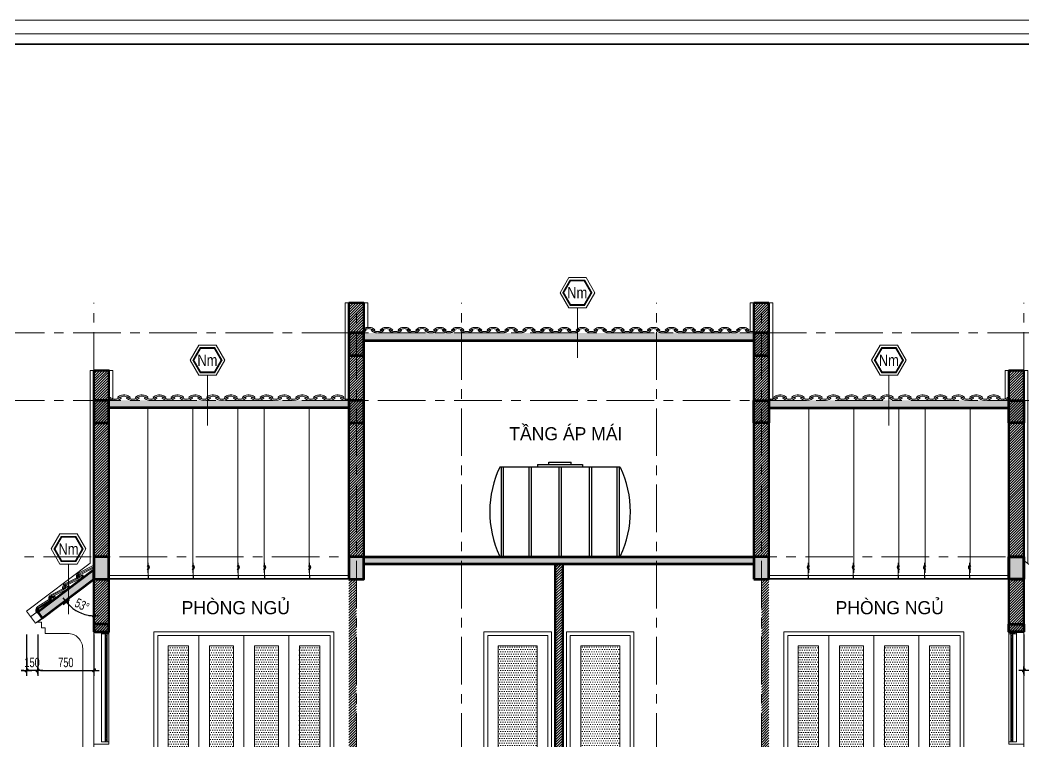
# Model space of a CAD drawing. Header units: inches. Extents: x 88947 to 296847, y 35049 to 161062.
# Drawn here: x 155063 to 168448, y 151438 to 161062 of the extents above; entities that cross this region are included whole.
import ezdxf
from ezdxf.xclip import XClip

# ---------------------------------------------------------------- set-up
doc = ezdxf.new("R2010")
doc.units = ezdxf.units.IN
doc.header["$MEASUREMENT"] = 0
doc.header["$XCLIPFRAME"] = 0
doc.header["$PDMODE"] = 1
doc.linetypes.add('ACAD_ISO03W100', pattern=[30, 12, -18])
doc.linetypes.add('CENTER', pattern=[50.8, 31.75, -6.35, 6.35, -6.35])
for name, color, linetype, lineweight in [('A-Dims', 145, 'Continuous', 25), ('A-Text', 30, 'Continuous', 9), ('A-Wall', 2, 'Continuous', 35), ('CUA', 42, 'Continuous', 20), ('DIM', 7, 'Continuous', 25), ('HACTH', 8, 'Continuous', 5), ('HATCH', 8, 'Continuous', 5), ('KHUNG 1', 6, 'Continuous', 70), ('KHUNG 2', 144, 'Continuous', 18), ('KY HIEU', 4, 'Continuous', 25), ('mb$0$CUA', 42, 'Continuous', 20), ('mb$0$HATCH', 69, 'Continuous', 15), ('mb$0$net manh', 251, 'Continuous', 5), ('NETMANH', 192, 'Continuous', 18), ('THAY', 3, 'Continuous', 18), ('TRUC', 252, 'ACAD_ISO03W100', 13), ('TUONG', 4, 'Continuous', 50), ('vdung', 56, 'Continuous', 9)]:
    doc.layers.add(name, color=color, linetype=linetype, lineweight=lineweight)
doc.layers.add('text', color=2, linetype='Continuous')
doc.layers.add('VATDUNG', color=9, linetype='Continuous')
doc.styles.add('DDCo-B-Helve-condense', font='VHELVCB.TTF')
doc.styles.add('FRANKO', font='VFRANKO.TTF')
doc.styles.add('VNI-HELVE-CONDENSE', font='VNARIAL.TTF', dxfattribs={"width": 0.7})
doc.dimstyles.new('TAS-100', dxfattribs={"dimscale": 50, "dimtxt": 2.5, "dimasz": 0.7, "dimexe": 1.5, "dimexo": 1.5, "dimgap": 0.8, "dimtad": 1, "dimdec": 0, "dimzin": 3, "dimdsep": 46, "dimtxsty": 'VNI-HELVE-CONDENSE', "dimblk": 'TICK', "dimcen": 2.5, "dimclrt": 71, "dimazin": 2, "dimtfac": 0.75, "dimtdec": 0, "dimtix": 1, "dimtmove": 2, "dimatfit": 2, "dimldrblk": 'TICK123', "dimfxl": 1.5, "dimtolj": 1, "dimtzin": 0, "dimarcsym": 0})

# ---------------------------------------------------------------- blocks, each defined once
blk = doc.blocks.new('TICK')
at = {"layer": 'A-Dims', "color": 1}
for p, q in [((-2, 0), (2, 0)), ((0, 1.5), (0, -1.5))]:
    blk.add_line(p, q, dxfattribs=at)
at = {"layer": 'A-Dims', "color": 1, "const_width": 0.788}
blk.add_lwpolyline([(-0.33, -0.35), (0.38, 0.38)], dxfattribs=at)
at = {"layer": 'A-Dims', "color": 1, "const_width": 0.394}
for points in [[(0.24, 0.52, -0.414214), (0.52, 0.52, -1)], [(0.52, 0.52, -0.414214), (0.52, 0.24, -1)], [(-0.47, -0.21, 0.414214), (-0.47, -0.49, 1)], [(-0.47, -0.49, 0.414214), (-0.19, -0.49, 1)]]:
    blk.add_lwpolyline(points, format="xyb", dxfattribs=at)
blk = doc.blocks.new('*D1058')
at = {"layer": 'Defpoints', "color": 0}
for p in [(156048, 153582), (155782, 153206), (155358, 153062), (156048, 153008), (156048, 152808)]:
    blk.add_point(p, dxfattribs=at)
at = {"layer": 'DIM', "color": 0, "lineweight": -2}
blk.add_line((156048, 153083), (156048, 153197), dxfattribs=at)
blk.add_arc((156048, 153582), 460, 221.3574, 265.6426, dxfattribs=at)
at = {"layer": 'DIM', "color": 0, "lineweight": -2, "xscale": 35, "yscale": 35, "zscale": 35}
for p, rotation in [((155680, 153305), 129.1787071088052), ((156048, 153122), 357.8212928911972)]:
    blk.add_blockref('TICK', p, dxfattribs=dict(at, rotation=rotation))
at = {"layer": 'DIM', "color": 71, "insert": (155889, 153263), "char_height": 125, "attachment_point": 5, "rotation": 333.5, "style": 'VNI-HELVE-CONDENSE'}
blk.add_mtext('\\A1;53°', dxfattribs=at)
blk = doc.blocks.new('TICK123')
at = {"layer": 'A-Dims', "color": 1}
blk.add_lwpolyline([(0.05, 0, 0, 0.84, 0), (-2.11, 0, 8.4, 8.4, 0)], format="xyseb", dxfattribs=at)
blk = doc.blocks.new('*D1079')
at = {"layer": 'Defpoints', "color": 0}
for p in [(155298, 152946), (156048, 152946), (156048, 152392)]:
    blk.add_point(p, dxfattribs=at)
at = {"layer": 'DIM', "color": 0, "lineweight": -2}
for p, q in [((155298, 152871), (155298, 152317)), ((156048, 152871), (156048, 152317)), ((155333, 152392), (156013, 152392))]:
    blk.add_line(p, q, dxfattribs=at)
at = {"layer": 'DIM', "color": 0, "lineweight": -2, "xscale": 35, "yscale": 35, "zscale": 35, "rotation": 180}
blk.add_blockref('TICK', (155298, 152392), dxfattribs=at)
at = {"layer": 'DIM', "color": 0, "lineweight": -2, "xscale": 35, "yscale": 35, "zscale": 35}
blk.add_blockref('TICK', (156048, 152392), dxfattribs=at)
at = {"layer": 'DIM', "color": 71, "insert": (155673, 152496), "char_height": 125, "attachment_point": 5, "style": 'VNI-HELVE-CONDENSE'}
blk.add_mtext('\\A1;750', dxfattribs=at)
blk = doc.blocks.new('*D1080')
at = {"layer": 'Defpoints', "color": 0}
for p in [(155148, 152946), (155298, 152946), (155148, 152392)]:
    blk.add_point(p, dxfattribs=at)
at = {"layer": 'DIM', "color": 0, "lineweight": -2}
for p, q in [((155148, 152871), (155148, 152317)), ((155298, 152871), (155298, 152317)), ((155113, 152392), (155078, 152392)), ((155298, 152392), (155148, 152392)), ((155333, 152392), (155368, 152392))]:
    blk.add_line(p, q, dxfattribs=at)
at = {"layer": 'DIM', "color": 0, "lineweight": -2, "xscale": 35, "yscale": 35, "zscale": 35}
blk.add_blockref('TICK', (155148, 152392), dxfattribs=at)
at = {"layer": 'DIM', "color": 0, "lineweight": -2, "xscale": 35, "yscale": 35, "zscale": 35, "rotation": 180}
blk.add_blockref('TICK', (155298, 152392), dxfattribs=at)
at = {"layer": 'DIM', "color": 71, "insert": (155223, 152496), "char_height": 125, "attachment_point": 5, "style": 'VNI-HELVE-CONDENSE'}
blk.add_mtext('\\A1;150', dxfattribs=at)
blk = doc.blocks.new('*D1081')
at = {"layer": 'Defpoints', "color": 0}
for p in [(168448, 152946), (169197, 152946), (168448, 152392)]:
    blk.add_point(p, dxfattribs=at)
at = {"layer": 'DIM', "color": 0, "lineweight": -2}
for p, q in [((168448, 152871), (168448, 152317)), ((169197, 152871), (169197, 152317)), ((169162, 152392), (168483, 152392))]:
    blk.add_line(p, q, dxfattribs=at)
at = {"layer": 'DIM', "color": 0, "lineweight": -2, "xscale": 35, "yscale": 35, "zscale": 35, "rotation": 180}
blk.add_blockref('TICK', (168448, 152392), dxfattribs=at)
at = {"layer": 'DIM', "color": 0, "lineweight": -2, "xscale": 35, "yscale": 35, "zscale": 35}
blk.add_blockref('TICK', (169197, 152392), dxfattribs=at)
at = {"layer": 'DIM', "color": 71, "insert": (168823, 152496), "char_height": 125, "attachment_point": 5, "style": 'VNI-HELVE-CONDENSE'}
blk.add_mtext('\\A1;750', dxfattribs=at)
blk = doc.blocks.new('khung ten')
at = {"layer": 'A-Wall', "ltscale": 0.7}
blk.add_lwpolyline([(267204, -219099), (305804, -219099), (305804, -190799), (267204, -190799)], close=True, dxfattribs=at)
at = {"layer": 'KHUNG 2', "ltscale": 0.7}
blk.add_lwpolyline([(267004, -219299), (306004, -219299), (306004, -190599), (267004, -190599)], close=True, dxfattribs=at)
at = {"layer": 'NETMANH', "ltscale": 0.7}
blk.add_lwpolyline([(265004, -220042), (307004, -220042), (307004, -190342), (265004, -190342)], close=True, dxfattribs=at)
blk = doc.blocks.new('A$C63FF6805')
at = {"layer": 'HACTH'}
h = blk.add_hatch(dxfattribs=at)
h.set_pattern_fill('DOTS', color=256, scale=500, style=0)
h.set_pattern_definition([(0, (-2310, -2310), (15.625, 31.25), [0, -31.25])])
h.paths.add_polyline_path([(-2040, -190), (-2310, -190), (-2310, -2150), (-2040, -2150)])
h = blk.add_hatch(dxfattribs=at)
h.set_pattern_fill('DOTS', color=256, scale=500, style=0)
h.set_pattern_definition([(0, (-1760, -2310), (15.625, 31.25), [0, -31.25])])
h.paths.add_polyline_path([(-1440, -190), (-1760, -190), (-1760, -2150), (-1440, -2150)])
h = blk.add_hatch(dxfattribs=at)
h.set_pattern_fill('DOTS', color=256, scale=500, style=0)
h.set_pattern_definition([(180, (-840, -2310), (-15.625, 31.25), [0, -31.25])])
h.paths.add_polyline_path([(-1160, -190), (-840, -190), (-840, -2150), (-1160, -2150)])
h = blk.add_hatch(dxfattribs=at)
h.set_pattern_fill('DOTS', color=256, scale=500, style=0)
h.set_pattern_definition([(180, (-290, -2310), (-15.625, 31.25), [0, -31.25])])
h.paths.add_polyline_path([(-560, -190), (-290, -190), (-290, -2150), (-560, -2150)])
at = {"layer": 'CUA'}
for points in [[(-100, -2400), (-100, 0), (-2500, 0), (-2500, -2400)], [(-1300, -50), (-1900, -50), (-1900, -2400), (-1300, -2400)], [(-1300, -50), (-700, -50), (-700, -2400), (-1300, -2400)], [(-2040, -190), (-2310, -190), (-2310, -2150), (-2040, -2150)], [(-1440, -190), (-1760, -190), (-1760, -2150), (-1440, -2150)], [(-1160, -190), (-840, -190), (-840, -2150), (-1160, -2150)], [(-560, -190), (-290, -190), (-290, -2150), (-560, -2150)]]:
    blk.add_lwpolyline(points, close=True, dxfattribs=at)
for points in [[(-1900, -50), (-2450, -50), (-2450, -2400), (-1900, -2400), (-1900, -50)], [(-700, -50), (-1900, -50)], [(-1900, -2400), (-1900, -50)], [(-700, -2400), (-150, -2400), (-150, -50), (-700, -50), (-700, -2400)], [(-700, -2400), (-700, -50)], [(-1160, -190), (-840, -190)], [(-1900, -2400), (-700, -2400)]]:
    blk.add_lwpolyline(points, dxfattribs=at)
blk = doc.blocks.new('*D3978')
at = {"layer": 'Defpoints', "color": 0}
for p in [(156048, 153582), (155782, 153206), (155358, 153062), (156048, 153008), (156048, 152808)]:
    blk.add_point(p, dxfattribs=at)
at = {"layer": 'DIM', "color": 0, "lineweight": -2}
blk.add_line((156048, 153083), (156048, 153197), dxfattribs=at)
blk.add_arc((156048, 153582), 460, 221.3574, 265.6426, dxfattribs=at)
at = {"layer": 'DIM', "color": 0, "lineweight": -2, "xscale": 35, "yscale": 35, "zscale": 35}
for p, rotation in [((155680, 153305), 129.1787071088058), ((156048, 153122), 357.8212928911975)]:
    blk.add_blockref('TICK', p, dxfattribs=dict(at, rotation=rotation))
at = {"layer": 'DIM', "color": 71, "insert": (155889, 153263), "char_height": 125, "attachment_point": 5, "rotation": 333.5, "style": 'VNI-HELVE-CONDENSE'}
blk.add_mtext('\\A1;53°', dxfattribs=at)
blk = doc.blocks.new('*D3999')
at = {"layer": 'Defpoints', "color": 0}
for p in [(155298, 152946), (156048, 152946), (156048, 152392)]:
    blk.add_point(p, dxfattribs=at)
at = {"layer": 'DIM', "color": 0, "lineweight": -2}
for p, q in [((155298, 152871), (155298, 152317)), ((156048, 152871), (156048, 152317)), ((155333, 152392), (156013, 152392))]:
    blk.add_line(p, q, dxfattribs=at)
at = {"layer": 'DIM', "color": 0, "lineweight": -2, "xscale": 35, "yscale": 35, "zscale": 35, "rotation": 180}
blk.add_blockref('TICK', (155298, 152392), dxfattribs=at)
at = {"layer": 'DIM', "color": 0, "lineweight": -2, "xscale": 35, "yscale": 35, "zscale": 35}
blk.add_blockref('TICK', (156048, 152392), dxfattribs=at)
at = {"layer": 'DIM', "color": 71, "insert": (155673, 152496), "char_height": 125, "attachment_point": 5, "style": 'VNI-HELVE-CONDENSE'}
blk.add_mtext('\\A1;750', dxfattribs=at)
blk = doc.blocks.new('*D4000')
at = {"layer": 'Defpoints', "color": 0}
for p in [(155148, 152946), (155298, 152946), (155148, 152392)]:
    blk.add_point(p, dxfattribs=at)
at = {"layer": 'DIM', "color": 0, "lineweight": -2}
for p, q in [((155148, 152871), (155148, 152317)), ((155298, 152871), (155298, 152317)), ((155113, 152392), (155078, 152392)), ((155298, 152392), (155148, 152392)), ((155333, 152392), (155368, 152392))]:
    blk.add_line(p, q, dxfattribs=at)
at = {"layer": 'DIM', "color": 0, "lineweight": -2, "xscale": 35, "yscale": 35, "zscale": 35}
blk.add_blockref('TICK', (155148, 152392), dxfattribs=at)
at = {"layer": 'DIM', "color": 0, "lineweight": -2, "xscale": 35, "yscale": 35, "zscale": 35, "rotation": 180}
blk.add_blockref('TICK', (155298, 152392), dxfattribs=at)
at = {"layer": 'DIM', "color": 71, "insert": (155223, 152496), "char_height": 125, "attachment_point": 5, "style": 'VNI-HELVE-CONDENSE'}
blk.add_mtext('\\A1;150', dxfattribs=at)
blk = doc.blocks.new('*D4001')
at = {"layer": 'Defpoints', "color": 0}
for p in [(168448, 152946), (169197, 152946), (168448, 152392)]:
    blk.add_point(p, dxfattribs=at)
at = {"layer": 'DIM', "color": 0, "lineweight": -2}
for p, q in [((168448, 152871), (168448, 152317)), ((169197, 152871), (169197, 152317)), ((169162, 152392), (168483, 152392))]:
    blk.add_line(p, q, dxfattribs=at)
at = {"layer": 'DIM', "color": 0, "lineweight": -2, "xscale": 35, "yscale": 35, "zscale": 35, "rotation": 180}
blk.add_blockref('TICK', (168448, 152392), dxfattribs=at)
at = {"layer": 'DIM', "color": 0, "lineweight": -2, "xscale": 35, "yscale": 35, "zscale": 35}
blk.add_blockref('TICK', (169197, 152392), dxfattribs=at)
at = {"layer": 'DIM', "color": 71, "insert": (168823, 152496), "char_height": 125, "attachment_point": 5, "style": 'VNI-HELVE-CONDENSE'}
blk.add_mtext('\\A1;750', dxfattribs=at)
blk = doc.blocks.new('A$C6AA97A92')
at = {"layer": 'VATDUNG', "ltscale": 50}
for p, q in [((-284, 1230), (314, 1230)), ((-284, 1230), (-284, 1200)), ((-133, 1260), (163, 1260)), ((-133, 1230), (-133, 1260)), ((163, 1230), (163, 1260)), ((314, 1230), (314, 1200)), ((-785, 1200), (815, 1200)), ((-772, 1200), (-772, 0)), ((-742, 1200), (-742, 0)), ((-402, 1200), (-402, 0)), ((-372, 1200), (-372, 0)), ((0, 1200), (0, 0)), ((30, 1200), (30, 0)), ((402, 1200), (402, 0)), ((432, 1200), (432, 0)), ((772, 1200), (772, 0)), ((802, 1200), (802, 0))]:
    blk.add_line(p, q, dxfattribs=at)
for centre, start, end in [((454, 600), 154.1697, 205.302), ((-424, 600), 334.698, 25.302)]:
    blk.add_arc(centre, 1377, start, end, dxfattribs=at)
blk = doc.blocks.new('A$C08A16807')
blk.add_lwpolyline([(-252, -112, -0.380933), (-217, -50), (-21, 18), (-12, 37), (-7, 39, 0.954486), (4, 42), (9, 44, 0.954486), (20, 48), (27, 50, -0.47847), (12, 24, 0.356765), (-4, 7), (-212, -64, 0.329869), (-244, -109), (-260, -115, -0.426494), (-227, -38), (-12, 37)], format="xyb")
blk.add_arc((-4, 12), 12.3, 286.618, 48.1469)
blk = doc.blocks.new('A$C2CB05BCE')
at = {"layer": 'THAY'}
ref = blk.add_blockref('A$C08A16807', (17, 25), dxfattribs=dict(at, rotation=7.464471018285599))
XClip(ref).set_block_clipping_path([(-51.9696181063, -265.0907269109), (-538.9201218982, -201.2896423794), (-493.0550403646, 148.7674878912), (-6.1045365727, 84.9664033597)])
for p, rotation in [((-167, -120), 7.464471018285599), ((-352, -265), 7.464471018285599), ((-536, -404), 12.90712320794823)]:
    blk.add_blockref('A$C08A16807', p, dxfattribs=dict(at, rotation=rotation))
blk = doc.blocks.new('A$C40B62592')
at = {"layer": 'THAY'}
for points in [[(780, 6363), (900, 6522), (50, 7163)], [(900, 6522), (50, 7163)], [(844, 6449), (50, 7047)], [(780, 6363), (50, 6912)], [(755, 6375), (50, 6906)], [(755, 6375), (700, 6375), (700, 6301), (650, 6301), (650, 6226), (350, 6226)], [(755, 6375), (757, 6379)], [(844, 3223), (0, 3860)], [(780, 3137), (900, 3297), (150, 3862)], [(900, 3297), (150, 3862)], [(780, 3137), (0, 3725)], [(755, 3150), (0, 3719)], [(755, 3150), (700, 3150), (700, 3076), (650, 3076), (650, 3001), (350, 3001)], [(755, 3150), (757, 3154)]]:
    blk.add_lwpolyline(points, dxfattribs=at)
for points in [[(150, 3862), (150, 6026, -0.414214), (350, 6226)], [(0, 2663), (0, 2663), (150, 2663), (150, 2801, -0.414214), (350, 3001)]]:
    blk.add_lwpolyline(points, format="xyb", dxfattribs=at)
blk = doc.blocks.new('A$C59765E67')
at = {"layer": 'THAY'}
for points in [[(-439, 178), (-473, 140), (-449, 118), (-479, 86)], [(439, 178), (473, 140), (449, 118), (479, 86)]]:
    blk.add_lwpolyline(points, dxfattribs=at)
for points in [[(-479, 86), (-333, -16), (-183, -74), (-40, -92)], [(-439, 178), (-293, 76), (-143, 18), (0, 0)], [(479, 86), (333, -16), (183, -74), (-40, -92)], [(439, 178), (293, 76), (143, 18), (0, 0)]]:
    blk.add_spline(points, degree=3, dxfattribs=at)
blk = doc.blocks.new('A$C2DCA631E')
at = {"layer": 'THAY', "yscale": 0.1744680851115845, "zscale": 0.174468085106383}
for p, xscale in [((81, 16), 0.1744680851043086), ((318, 16), -0.1744680851043086), ((556, 16), 0.1744680851043086), ((794, 16), -0.1744680851043086), ((1031, 16), -0.1744680851043086), ((1269, 16), 0.1744680851043086), ((1506, 16), -0.1744680851043086), ((1506, 16), 0.1744680851043086), ((1744, 16), -0.1744680851043086), ((1981, 16), 0.1744680851043086), ((2219, 16), 0.1744680851043086), ((2456, 16), -0.1744680851043086), ((2694, 16), -0.1744680851043086), ((2931, 16), 0.1744680851043086), ((3169, 16), 0.1744680851043086), ((3169, 16), -0.1744680851043086), ((3407, 16), -0.1744680851043086), ((3644, 16), 0.1744680851043086), ((3882, 16), -0.1744680851043086), ((3882, 16), 0.1744680851043086), ((4119, 16), -0.1744680851043086), ((4357, 16), 0.1744680851043086), ((4594, 16), -0.1744680851043086), ((4832, 16), 0.1744680851043086), ((5069, 16), 0.1744680851043086), ((5069, 16), -0.1744680851043086), ((5307, 16), -0.1744680851043086), ((5544, 16), -0.1744680851115845), ((5544, 16), 0.1744680851115845), ((5782, 16), -0.1744680851115845), ((6019, 16), 0.1744680851115845), ((6257, 16), -0.1744680851115845), ((6495, 16), 0.1744680851115845), ((6732, 16), 0.1744680851115845), ((6732, 16), -0.1744680851115845), ((6970, 16), -0.1744680851115845), ((7207, 16), 0.1744680851115845), ((7445, 16), -0.1744680851115845), ((7445, 16), 0.1744680851115845), ((7682, 16), -0.1744680851115845)]:
    blk.add_blockref('A$C59765E67', p, dxfattribs=dict(at, xscale=xscale))
at = {"layer": 'THAY', "yscale": 0.1744680851115845, "zscale": 0.174468085106383, "rotation": 180}
for p, xscale in [((200, 56), -0.1744680851043086), ((437, 56), 0.1744680851043086), ((675, 56), 0.1744680851043086), ((912, 56), -0.1744680851043086), ((1150, 56), -0.1744680851043086), ((1387, 56), 0.1744680851043086), ((1625, 56), -0.1744680851043086), ((1863, 56), 0.1744680851043086), ((2100, 56), 0.1744680851043086), ((2338, 56), -0.1744680851043086), ((2575, 56), -0.1744680851043086), ((2813, 56), -0.1744680851043086), ((3050, 56), 0.1744680851043086), ((3288, 56), -0.1744680851043086), ((3525, 56), 0.1744680851043086), ((3763, 56), 0.1744680851043086), ((4000, 56), -0.1744680851043086), ((4238, 56), 0.1744680851043086), ((4475, 56), 0.1744680851043086), ((4713, 56), -0.1744680851043086), ((4951, 56), 0.1744680851043086), ((5188, 56), -0.1744680851043086), ((5426, 56), 0.1744680851115845), ((5663, 56), -0.1744680851115845), ((5901, 56), 0.1744680851115845), ((6138, 56), -0.1744680851115845), ((6376, 56), -0.1744680851115845), ((6613, 56), 0.1744680851115845), ((6851, 56), -0.1744680851115845), ((7088, 56), -0.1744680851115845), ((7326, 56), 0.1744680851115845), ((7563, 56), -0.1744680851115845)]:
    blk.add_blockref('A$C59765E67', p, dxfattribs=dict(at, xscale=xscale))
at = {"layer": 'THAY'}
ref = blk.add_blockref('A$C59765E67', (7801, 56), dxfattribs=dict(at, xscale=0.1744680851115845, yscale=0.1744680851115845, zscale=0.174468085106383, rotation=180))
XClip(ref).set_block_clipping_path([(5.893354171, -233.7417731194), (2717.7883433633, 994.0127176896)])
blk = doc.blocks.new('A$C514C5D6D')
at = {"layer": 'HACTH'}
h = blk.add_hatch(dxfattribs=at)
h.set_pattern_fill('DOTS', color=256, scale=500, style=0)
h.set_pattern_definition([(0, (190, 140), (15.625, 31.25), [0, -31.25])])
h.paths.add_polyline_path([(190, 250), (190, 2210), (710, 2210), (710, 250)])
at = {"layer": 'CUA'}
for points in [[(0, 0), (0, 2400), (900, 2400), (900, 0)], [(50, 0), (50, 2350), (850, 2350), (850, 0)], [(190, 250), (190, 2210), (710, 2210), (710, 250)]]:
    blk.add_lwpolyline(points, close=True, dxfattribs=at)

msp = doc.modelspace()

# ---------------------------------------------------------------- hatches: boundary and pattern name
at = {"layer": 'HACTH'}
h = msp.add_hatch(dxfattribs=at)
h.set_pattern_fill('ANSI31', color=256, scale=200, style=0)
h.set_pattern_definition([(45, (159447.74, 153907.526), (-17.67767, 17.67767), [])])
h.paths.add_polyline_path([(159447.7, 157290.9), (159647.7, 157290.9), (159647.7, 153907.5), (159447.7, 153907.5)])
h = msp.add_hatch(dxfattribs=at)
h.set_pattern_fill('ANSI31', color=256, scale=200, style=0)
h.set_pattern_definition([(45, (159447.74, 153907.526), (-17.67767, 17.67767), [])])
h.paths.add_polyline_path([(159447.7, 157290.9), (159647.7, 157290.9), (159647.7, 153907.5), (159447.7, 153907.5)])
h = msp.add_hatch(dxfattribs=at)
h.set_pattern_fill('ANSI31', color=256, scale=200, style=0)
h.set_pattern_definition([(45, (164847.74, 153907.526), (-17.67767, 17.67767), [])])
h.paths.add_polyline_path([(165047.7, 157290.9), (164847.7, 157290.9), (164847.7, 153907.5), (165047.7, 153907.5)])
h = msp.add_hatch(dxfattribs=at)
h.set_pattern_fill('ANSI31', color=256, scale=200, style=0)
h.set_pattern_definition([(45, (164847.74, 153907.526), (-17.67767, 17.67767), [])])
h.paths.add_polyline_path([(165047.7, 157290.9), (164847.7, 157290.9), (164847.7, 153907.5), (165047.7, 153907.5)])
h = msp.add_hatch(dxfattribs=at)
h.set_pattern_fill('ANSI31', color=256, scale=200, style=0)
h.set_pattern_definition([(45, (156047.74, 153907.526), (-17.67767, 17.67767), [])])
h.paths.add_polyline_path([(156047.7, 156390.9), (156247.7, 156390.9), (156247.7, 153907.5), (156047.7, 153907.5)])
h = msp.add_hatch(dxfattribs=at)
h.set_pattern_fill('ANSI31', color=256, scale=200, style=0)
h.set_pattern_definition([(45, (156047.74, 153907.526), (-17.67767, 17.67767), [])])
h.paths.add_polyline_path([(156047.7, 156390.9), (156247.7, 156390.9), (156247.7, 153907.5), (156047.7, 153907.5)])
h = msp.add_hatch(dxfattribs=at)
h.set_pattern_fill('ANSI31', color=256, scale=200, style=0)
h.set_pattern_definition([(45, (168247.74, 153907.526), (-17.67767, 17.67767), [])])
h.paths.add_polyline_path([(168447.7, 156390.9), (168247.7, 156390.9), (168247.7, 153907.5), (168447.7, 153907.5)])
h = msp.add_hatch(dxfattribs=at)
h.set_pattern_fill('ANSI31', color=256, scale=200, style=0)
h.set_pattern_definition([(45, (168247.74, 153907.526), (-17.67767, 17.67767), [])])
h.paths.add_polyline_path([(168447.7, 156390.9), (168247.7, 156390.9), (168247.7, 153907.5), (168447.7, 153907.5)])
h = msp.add_hatch(dxfattribs=at)
h.set_pattern_fill('ANSI31', color=256, scale=200, style=0)
h.set_pattern_definition([(45, (162197.74, 150507.526), (-17.67767, 17.67767), [])])
h.paths.add_polyline_path([(162297.7, 153807.5), (162197.7, 153807.5), (162197.7, 150507.5), (162297.7, 150507.5)])
h = msp.add_hatch(dxfattribs=at)
h.set_pattern_fill('ANSI31', color=256, scale=200, style=0)
h.set_pattern_definition([(45, (162197.74, 150507.526), (-17.67767, 17.67767), [])])
h.paths.add_polyline_path([(162297.8, 153806.7), (162197.8, 153806.7), (162197.7, 150507.5), (162297.7, 150507.5)])
h = msp.add_hatch(dxfattribs=at)
h.set_pattern_fill('ANSI31', color=256, scale=200, style=0)
h.set_pattern_definition([(45, (156047.74, 152907.526), (-17.6777, 17.6777), [])])
h.paths.add_polyline_path([(156247.7, 152907.5), (156247.7, 153607.5), (156047.7, 153607.5), (156047.7, 152907.5)])
h = msp.add_hatch(dxfattribs=at)
h.set_pattern_fill('ANSI31', color=256, scale=200, style=0)
h.set_pattern_definition([(45, (156047.74, 152907.526), (-17.6777, 17.6777), [])])
h.paths.add_polyline_path([(156247.7, 152907.5), (156247.7, 153607.5), (156047.7, 153607.5), (156047.7, 152907.5)])
h = msp.add_hatch(dxfattribs=at)
h.set_pattern_fill('ANSI31', color=256, scale=200, style=0)
h.set_pattern_definition([(45, (159447.74, 150507.526), (-17.67767, 17.67767), [])])
h.paths.add_polyline_path([(159547.7, 153607.5), (159447.7, 153607.5), (159447.7, 150507.5), (159547.7, 150507.5)])
h = msp.add_hatch(dxfattribs=at)
h.set_pattern_fill('ANSI31', color=256, scale=200, style=0)
h.set_pattern_definition([(45, (164947.74, 150507.526), (-17.67767, 17.67767), [])])
h.paths.add_polyline_path([(165047.7, 153607.5), (164947.7, 153607.5), (164947.7, 150507.5), (165047.7, 150507.5)])
h = msp.add_hatch(dxfattribs=at)
h.set_pattern_fill('ANSI31', color=256, scale=200, style=0)
h.set_pattern_definition([(45, (168247.74, 152907.526), (-17.6777, 17.6777), [])])
h.paths.add_polyline_path([(168247.7, 152907.5), (168247.7, 153607.5), (168447.7, 153607.5), (168447.7, 152907.5)])
h = msp.add_hatch(dxfattribs=at)
h.set_pattern_fill('ANSI31', color=256, scale=200, style=0)
h.set_pattern_definition([(45, (168247.74, 152907.526), (-17.6777, 17.6777), [])])
h.paths.add_polyline_path([(168247.7, 152907.5), (168247.7, 153607.5), (168447.7, 153607.5), (168447.7, 152907.5)])
at = {"layer": 'KHUNG 1'}
for points in [[(164847.7, 156792), (164847.7, 156892), (159647.7, 156892), (159647.7, 156792)], [(156047.7, 153732.7), (155298.2, 153167.9), (155358.4, 153088.1), (156047.7, 153607.5)]]:
    msp.add_hatch(color=256, dxfattribs=at).paths.add_polyline_path(points)
at = {"layer": 'mb$0$HATCH'}
h = msp.add_hatch(dxfattribs=at)
h.set_pattern_fill('ANSI32', color=256, angle=-90, style=0)
h.set_pattern_definition([(225, (156215.241, 152107.526), (-6.73519, 6.73519), []), (225, (156215.241, 152103.036), (-6.73519, 6.73519), [])])
h.paths.add_polyline_path([(156205.2, 152827.5), (156205.2, 151487.5), (156215.2, 151487.5), (156215.2, 152827.5)])
h = msp.add_hatch(dxfattribs=at)
h.set_pattern_fill('ANSI32', color=256, angle=-90, style=0)
h.set_pattern_definition([(315, (168280.241, 152107.526), (6.73519, 6.73519), []), (315, (168280.241, 152103.036), (6.73519, 6.73519), [])])
h.paths.add_polyline_path([(168290.2, 152827.5), (168290.2, 151487.5), (168280.2, 151487.5), (168280.2, 152827.5)])

# ---------------------------------------------------------------- linework, layer by layer
at = {"layer": 'CUA'}
for points in [[(156147.7, 152907.5), (156247.7, 152907.5), (156247.7, 152877.5), (156147.7, 152877.5)], [(156222.7, 152877.5), (156197.7, 152877.5), (156197.7, 152827.5), (156222.7, 152827.5)], [(168347.7, 152907.5), (168247.7, 152907.5), (168247.7, 152877.5), (168347.7, 152877.5)], [(168272.7, 152877.5), (168297.7, 152877.5), (168297.7, 152827.5), (168272.7, 152827.5)], [(156222.7, 151437.5), (156197.7, 151437.5), (156197.7, 151487.5), (156222.7, 151487.5)], [(168272.7, 151437.5), (168297.7, 151437.5), (168297.7, 151487.5), (168272.7, 151487.5)]]:
    msp.add_lwpolyline(points, close=True, dxfattribs=at)
at = {"layer": 'HACTH', "color": 252}
for points in [[(162261.9, 157427.2), (162377.6, 157627.6), (162608.9, 157627.6), (162724.6, 157427.2), (162608.9, 157226.9), (162377.6, 157226.9)], [(157330.1, 156527.2), (157445.8, 156727.6), (157677.2, 156727.6), (157792.9, 156527.2), (157677.2, 156326.9), (157445.8, 156326.9)], [(166416.4, 156527.2), (166532.1, 156727.6), (166763.4, 156727.6), (166879.1, 156527.2), (166763.4, 156326.9), (166532.1, 156326.9)], [(155477.9, 154010), (155593.6, 154210.3), (155825, 154210.3), (155940.7, 154010), (155825, 153809.6), (155593.6, 153809.6)]]:
    msp.add_lwpolyline(points, close=True, dxfattribs=at)
for points in [[(162493.3, 157226.9), (162493.3, 156557.1)], [(157561.5, 156326.9), (157561.5, 155657.1)], [(166647.7, 156326.9), (166647.7, 155657.1)], [(155709.3, 153809.6), (155709.3, 153139.8)]]:
    msp.add_lwpolyline(points, dxfattribs=at)
at = {"layer": 'HATCH'}
for p, q in [((156766.5, 153784.3), (156766.5, 155892)), ((157366.5, 153784.3), (157366.5, 155892)), ((157966.5, 153784.3), (157966.5, 155892)), ((158316.5, 153784.3), (158316.5, 155892)), ((158916.5, 153784.3), (158916.5, 155892)), ((165579, 153784.3), (165579, 155892)), ((166179, 153784.3), (166179, 155892)), ((166779, 153784.3), (166779, 155892)), ((167129, 153784.3), (167129, 155892)), ((167729, 153784.3), (167729, 155892)), ((156772.7, 153783), (156772.7, 153826.9)), ((157372.7, 153783), (157372.7, 153826.9)), ((157972.7, 153783), (157972.7, 153826.9)), ((158322.7, 153783), (158322.7, 153826.9)), ((158922.7, 153783), (158922.7, 153826.9)), ((165572.7, 153783), (165572.7, 153826.9)), ((166172.7, 153783), (166172.7, 153826.9)), ((166772.7, 153783), (166772.7, 153826.9)), ((167122.7, 153783), (167122.7, 153826.9)), ((167722.7, 153783), (167722.7, 153826.9)), ((156761.5, 153789.5), (156757.3, 153780.8)), ((156762.3, 153744.6), (156758.1, 153736)), ((156766.5, 153739.9), (156766.5, 153780.2)), ((156766.5, 153693.4), (156766.5, 153736.6)), ((156772.7, 153741.4), (156772.7, 153778.5)), ((156772.7, 153656.5), (156772.7, 153738.4)), ((157361.5, 153789.5), (157357.3, 153780.8)), ((157362.3, 153744.6), (157358.1, 153736)), ((157366.5, 153739.9), (157366.5, 153780.2)), ((157366.5, 153693.4), (157366.5, 153736.6)), ((157372.7, 153741.4), (157372.7, 153778.5)), ((157372.7, 153656.5), (157372.7, 153738.4)), ((157961.5, 153789.5), (157957.3, 153780.8)), ((157962.3, 153744.6), (157958.1, 153736)), ((157966.5, 153739.9), (157966.5, 153780.2)), ((157966.5, 153693.4), (157966.5, 153736.6)), ((157972.7, 153741.4), (157972.7, 153778.5)), ((157972.7, 153656.5), (157972.7, 153738.4)), ((158311.5, 153789.5), (158307.3, 153780.8)), ((158312.3, 153744.6), (158308.1, 153736)), ((158316.5, 153739.9), (158316.5, 153780.2)), ((158316.5, 153693.4), (158316.5, 153736.6)), ((158322.7, 153741.4), (158322.7, 153778.5)), ((158322.7, 153656.5), (158322.7, 153738.4)), ((158911.5, 153789.5), (158907.3, 153780.8)), ((158912.3, 153744.6), (158908.1, 153736)), ((158916.5, 153739.9), (158916.5, 153780.2)), ((158916.5, 153693.4), (158916.5, 153736.6)), ((158922.7, 153741.4), (158922.7, 153778.5)), ((158922.7, 153656.5), (158922.7, 153738.4)), ((165572.7, 153741.4), (165572.7, 153778.5)), ((165572.7, 153656.5), (165572.7, 153738.4)), ((165579, 153739.9), (165579, 153780.2)), ((165579, 153693.4), (165579, 153736.6)), ((165583.2, 153744.6), (165587.4, 153736)), ((165584, 153789.5), (165588.2, 153780.8)), ((166172.7, 153741.4), (166172.7, 153778.5)), ((166172.7, 153656.5), (166172.7, 153738.4)), ((166179, 153739.9), (166179, 153780.2)), ((166179, 153693.4), (166179, 153736.6)), ((166183.2, 153744.6), (166187.4, 153736)), ((166184, 153789.5), (166188.2, 153780.8)), ((166772.7, 153741.4), (166772.7, 153778.5)), ((166772.7, 153656.5), (166772.7, 153738.4)), ((166779, 153739.9), (166779, 153780.2)), ((166779, 153693.4), (166779, 153736.6)), ((166783.2, 153744.6), (166787.4, 153736)), ((166784, 153789.5), (166788.2, 153780.8)), ((167122.7, 153741.4), (167122.7, 153778.5)), ((167122.7, 153656.5), (167122.7, 153738.4)), ((167129, 153739.9), (167129, 153780.2)), ((167129, 153693.4), (167129, 153736.6)), ((167133.2, 153744.6), (167137.4, 153736)), ((167134, 153789.5), (167138.2, 153780.8)), ((167722.7, 153741.4), (167722.7, 153778.5)), ((167722.7, 153656.5), (167722.7, 153738.4)), ((167729, 153739.9), (167729, 153780.2)), ((167729, 153693.4), (167729, 153736.6)), ((167733.2, 153744.6), (167737.4, 153736)), ((167734, 153789.5), (167738.2, 153780.8))]:
    msp.add_line(p, q, dxfattribs=at)
for points in [[(156247.7, 153656.5), (159447.7, 153656.5)], [(156247.7, 153616.5), (159447.7, 153616.5)], [(165047.7, 153656.5), (168247.7, 153656.5)], [(165047.7, 153616.5), (168247.7, 153616.5)]]:
    msp.add_lwpolyline(points, dxfattribs=at)
for points in [[(156772.2, 153656.5), (156757.7, 153656.5), (156759.7, 153654.5), (156770.2, 153654.5), (156770.2, 153618.5), (156759.7, 153618.5), (156757.7, 153616.5), (156772.2, 153616.5)], [(156773.2, 153656.5), (156787.7, 153656.5), (156785.7, 153654.5), (156775.2, 153654.5), (156775.2, 153618.5), (156785.7, 153618.5), (156787.7, 153616.5), (156773.2, 153616.5)], [(157372.2, 153656.5), (157357.7, 153656.5), (157359.7, 153654.5), (157370.2, 153654.5), (157370.2, 153618.5), (157359.7, 153618.5), (157357.7, 153616.5), (157372.2, 153616.5)], [(157373.2, 153656.5), (157387.7, 153656.5), (157385.7, 153654.5), (157375.2, 153654.5), (157375.2, 153618.5), (157385.7, 153618.5), (157387.7, 153616.5), (157373.2, 153616.5)], [(157972.2, 153656.5), (157957.7, 153656.5), (157959.7, 153654.5), (157970.2, 153654.5), (157970.2, 153618.5), (157959.7, 153618.5), (157957.7, 153616.5), (157972.2, 153616.5)], [(157973.2, 153656.5), (157987.7, 153656.5), (157985.7, 153654.5), (157975.2, 153654.5), (157975.2, 153618.5), (157985.7, 153618.5), (157987.7, 153616.5), (157973.2, 153616.5)], [(158322.2, 153656.5), (158307.7, 153656.5), (158309.7, 153654.5), (158320.2, 153654.5), (158320.2, 153618.5), (158309.7, 153618.5), (158307.7, 153616.5), (158322.2, 153616.5)], [(158323.2, 153656.5), (158337.7, 153656.5), (158335.7, 153654.5), (158325.2, 153654.5), (158325.2, 153618.5), (158335.7, 153618.5), (158337.7, 153616.5), (158323.2, 153616.5)], [(158922.2, 153656.5), (158907.7, 153656.5), (158909.7, 153654.5), (158920.2, 153654.5), (158920.2, 153618.5), (158909.7, 153618.5), (158907.7, 153616.5), (158922.2, 153616.5)], [(158923.2, 153656.5), (158937.7, 153656.5), (158935.7, 153654.5), (158925.2, 153654.5), (158925.2, 153618.5), (158935.7, 153618.5), (158937.7, 153616.5), (158923.2, 153616.5)], [(165572.2, 153656.5), (165557.7, 153656.5), (165559.7, 153654.5), (165570.2, 153654.5), (165570.2, 153618.5), (165559.7, 153618.5), (165557.7, 153616.5), (165572.2, 153616.5)], [(165573.2, 153656.5), (165587.7, 153656.5), (165585.7, 153654.5), (165575.2, 153654.5), (165575.2, 153618.5), (165585.7, 153618.5), (165587.7, 153616.5), (165573.2, 153616.5)], [(166172.2, 153656.5), (166157.7, 153656.5), (166159.7, 153654.5), (166170.2, 153654.5), (166170.2, 153618.5), (166159.7, 153618.5), (166157.7, 153616.5), (166172.2, 153616.5)], [(166173.2, 153656.5), (166187.7, 153656.5), (166185.7, 153654.5), (166175.2, 153654.5), (166175.2, 153618.5), (166185.7, 153618.5), (166187.7, 153616.5), (166173.2, 153616.5)], [(166772.2, 153656.5), (166757.7, 153656.5), (166759.7, 153654.5), (166770.2, 153654.5), (166770.2, 153618.5), (166759.7, 153618.5), (166757.7, 153616.5), (166772.2, 153616.5)], [(166773.2, 153656.5), (166787.7, 153656.5), (166785.7, 153654.5), (166775.2, 153654.5), (166775.2, 153618.5), (166785.7, 153618.5), (166787.7, 153616.5), (166773.2, 153616.5)], [(167122.2, 153656.5), (167107.7, 153656.5), (167109.7, 153654.5), (167120.2, 153654.5), (167120.2, 153618.5), (167109.7, 153618.5), (167107.7, 153616.5), (167122.2, 153616.5)], [(167123.2, 153656.5), (167137.7, 153656.5), (167135.7, 153654.5), (167125.2, 153654.5), (167125.2, 153618.5), (167135.7, 153618.5), (167137.7, 153616.5), (167123.2, 153616.5)], [(167722.2, 153656.5), (167707.7, 153656.5), (167709.7, 153654.5), (167720.2, 153654.5), (167720.2, 153618.5), (167709.7, 153618.5), (167707.7, 153616.5), (167722.2, 153616.5)], [(167723.2, 153656.5), (167737.7, 153656.5), (167735.7, 153654.5), (167725.2, 153654.5), (167725.2, 153618.5), (167735.7, 153618.5), (167737.7, 153616.5), (167723.2, 153616.5)]]:
    msp.add_lwpolyline(points, close=True, dxfattribs=at)
for centre, start, end in [((156761.5, 153758.5), 261.3484, 100.71016), ((156765.7, 153767.1), 261.3484, 100.71016), ((157361.5, 153758.5), 261.3484, 100.71016), ((157365.7, 153767.1), 261.3484, 100.71016), ((157961.5, 153758.5), 261.3484, 100.71016), ((157965.7, 153767.1), 261.3484, 100.71016), ((158311.5, 153758.5), 261.3484, 100.71016), ((158315.7, 153767.1), 261.3484, 100.71016), ((158911.5, 153758.5), 261.3484, 100.71016), ((158915.7, 153767.1), 261.3484, 100.71016), ((165579.8, 153767.1), 79.28984, 278.6516), ((165583.9, 153758.5), 79.28984, 278.6516), ((166179.8, 153767.1), 79.28984, 278.6516), ((166183.9, 153758.5), 79.28984, 278.6516), ((166779.8, 153767.1), 79.28984, 278.6516), ((166783.9, 153758.5), 79.28984, 278.6516), ((167129.8, 153767.1), 79.28984, 278.6516), ((167133.9, 153758.5), 79.28984, 278.6516), ((167729.8, 153767.1), 79.28984, 278.6516), ((167733.9, 153758.5), 79.28984, 278.6516)]:
    msp.add_arc(centre, 22.8, start, end, dxfattribs=at)
at = {"layer": 'HATCH', "extrusion": (0, 0, -1)}
for centre in [(156766.3, 153785.1), (156772.6, 153783.8), (157366.3, 153785.1), (157372.6, 153783.8), (157966.3, 153785.1), (157972.6, 153783.8), (158316.3, 153785.1), (158322.6, 153783.8), (158916.3, 153785.1), (158922.6, 153783.8)]:
    msp.add_ellipse(centre, major_axis=(-1.5, 0.61), ratio=0.4393929, start_param=1.5707963, end_param=7.8539816, dxfattribs=at)
for centre in [(156766.8, 153740.7), (156772.6, 153742), (157366.8, 153740.7), (157372.6, 153742), (157966.8, 153740.7), (157972.6, 153742), (158316.8, 153740.7), (158322.6, 153742), (158916.8, 153740.7), (158922.6, 153742)]:
    msp.add_ellipse(centre, major_axis=(1.54, 0.67), ratio=0.3663838, dxfattribs=at)
at = {"layer": 'HATCH'}
for centre in [(165572.9, 153783.8), (165579.2, 153785.1), (166172.9, 153783.8), (166179.2, 153785.1), (166772.9, 153783.8), (166779.2, 153785.1), (167122.9, 153783.8), (167129.2, 153785.1), (167722.9, 153783.8), (167729.2, 153785.1)]:
    msp.add_ellipse(centre, major_axis=(1.5, 0.61), ratio=0.4393929, start_param=1.5707963, end_param=7.8539816, dxfattribs=at)
for centre in [(165572.9, 153742), (165578.7, 153740.7), (166172.9, 153742), (166178.7, 153740.7), (166772.9, 153742), (166778.7, 153740.7), (167122.9, 153742), (167128.7, 153740.7), (167722.9, 153742), (167728.7, 153740.7)]:
    msp.add_ellipse(centre, major_axis=(-1.54, 0.67), ratio=0.3663838, dxfattribs=at)
at = {"layer": 'KHUNG 1'}
for points in [[(159447.7, 156592), (159647.7, 156592), (159647.7, 156892), (159447.7, 156892)], [(164847.7, 156592), (165047.7, 156592), (165047.7, 156892), (164847.7, 156892)], [(156047.7, 155692), (156247.7, 155692), (156247.7, 155992), (156047.7, 155992)], [(159447.7, 155692), (159647.7, 155692), (159647.7, 155992), (159447.7, 155992)], [(165047.7, 155692), (164847.7, 155692), (164847.7, 155992), (165047.7, 155992)], [(168447.7, 155692), (168247.7, 155692), (168247.7, 155992), (168447.7, 155992)], [(156047.7, 153607.5), (156247.7, 153607.5), (156247.7, 153907.5), (156047.7, 153907.5)], [(159447.7, 153607.5), (159647.7, 153607.5), (159647.7, 153907.5), (159447.7, 153907.5)], [(164847.7, 153805.8), (159647.7, 153807.5), (159647.7, 153907.5), (164847.7, 153907.5)], [(164847.7, 153607.5), (165047.7, 153607.5), (165047.7, 153907.5), (164847.7, 153907.5)], [(168247.7, 153607.5), (168447.7, 153607.5), (168447.7, 153907.5), (168247.7, 153907.5)], [(168447.7, 153607.5), (168247.7, 153607.5), (168247.7, 153907.5), (168447.7, 153907.5)], [(156047.7, 152907.5), (156247.7, 152907.5), (156247.7, 153007.5), (156047.7, 153007.5)], [(168447.7, 152907.5), (168247.7, 152907.5), (168247.7, 153007.5), (168447.7, 153007.5)]]:
    msp.add_lwpolyline(points, close=True, dxfattribs=at)
for points in [[(159647.7, 156792), (164847.7, 156792)], [(159447.7, 155892), (156247.7, 155892)], [(165047.7, 155892), (168247.7, 155892)], [(156047.7, 153732.7), (155298.2, 153167.9), (155358.4, 153088.1), (156047.7, 153607.5), (156047.7, 153732.7)]]:
    msp.add_lwpolyline(points, dxfattribs=at)
for points in [[(159447.7, 156892), (159647.7, 156892), (159447.7, 156592), (159647.7, 156592)], [(164847.7, 156892), (165047.7, 156892), (164847.7, 156592), (165047.7, 156592)], [(156047.7, 155992), (156247.7, 155992), (156047.7, 155692), (156247.7, 155692)], [(156247.7, 155892), (156247.7, 155992), (159447.7, 155892), (159447.7, 155992)], [(159447.7, 155992), (159647.7, 155992), (159447.7, 155692), (159647.7, 155692)], [(165047.7, 155992), (164847.7, 155992), (165047.7, 155692), (164847.7, 155692)], [(165047.7, 155892), (165047.7, 155992), (168247.7, 155892), (168247.7, 155992)], [(168447.7, 155992), (168247.7, 155992), (168447.7, 155692), (168247.7, 155692)], [(156047.7, 153907.5), (156247.7, 153907.5), (156047.7, 153607.5), (156247.7, 153607.5)], [(159447.7, 153907.5), (159647.7, 153907.5), (159447.7, 153607.5), (159647.7, 153607.5)], [(164847.7, 153907.5), (159647.7, 153907.5), (164847.7, 153805.8), (159647.7, 153807.5)], [(164847.7, 153907.5), (165047.7, 153907.5), (164847.7, 153607.5), (165047.7, 153607.5)], [(168247.7, 153907.5), (168447.7, 153907.5), (168247.7, 153607.5), (168447.7, 153607.5)], [(168447.7, 153907.5), (168247.7, 153907.5), (168447.7, 153607.5), (168247.7, 153607.5)], [(156047.7, 153007.5), (156247.7, 153007.5), (156047.7, 152907.5), (156247.7, 152907.5)], [(168447.7, 153007.5), (168247.7, 153007.5), (168447.7, 152907.5), (168247.7, 152907.5)]]:
    msp.add_solid(points, dxfattribs=at)
at = {"layer": 'KY HIEU', "const_width": 25}
for points in [[(162305.2, 157427.2), (162399.2, 157590.1), (162587.3, 157590.1), (162681.3, 157427.2), (162587.3, 157264.4), (162399.2, 157264.4)], [(157373.4, 156527.2), (157467.5, 156690.1), (157655.5, 156690.1), (157749.6, 156527.2), (157655.5, 156364.4), (157467.5, 156364.4)], [(166459.7, 156527.2), (166553.7, 156690.1), (166741.8, 156690.1), (166835.8, 156527.2), (166741.8, 156364.4), (166553.7, 156364.4)], [(155521.2, 154010), (155615.3, 154172.8), (155803.3, 154172.8), (155897.4, 154010), (155803.3, 153847.1), (155615.3, 153847.1)]]:
    msp.add_lwpolyline(points, close=True, dxfattribs=at)
at = {"layer": 'mb$0$CUA'}
for points in [[(156047.7, 152907.5), (156047.7, 151407.5), (156247.7, 151407.5), (156247.7, 152907.5)], [(156147.7, 151437.5), (156247.7, 151437.5), (156247.7, 152877.5), (156147.7, 152877.5)], [(156197.7, 151437.5), (156247.7, 151437.5), (156247.7, 152877.5), (156197.7, 152877.5)], [(168447.7, 152907.5), (168447.7, 151407.5), (168247.7, 151407.5), (168247.7, 152907.5)], [(168347.7, 151437.5), (168247.7, 151437.5), (168247.7, 152877.5), (168347.7, 152877.5)], [(168297.7, 151437.5), (168247.7, 151437.5), (168247.7, 152877.5), (168297.7, 152877.5)], [(156222.7, 151437.5), (156197.7, 151437.5), (156197.7, 152827.5), (156222.7, 152827.5)], [(156205.2, 152827.5), (156205.2, 151487.5), (156215.2, 151487.5), (156215.2, 152827.5)], [(168272.7, 151437.5), (168297.7, 151437.5), (168297.7, 152827.5), (168272.7, 152827.5)], [(168290.2, 152827.5), (168290.2, 151487.5), (168280.2, 151487.5), (168280.2, 152827.5)]]:
    msp.add_lwpolyline(points, close=True, dxfattribs=at)
at = {"layer": 'mb$0$net manh'}
for points in [[(156147.7, 152907.5), (156247.7, 152877.5)], [(156147.7, 152877.5), (156247.7, 152907.5)], [(156197.7, 152877.5), (156222.7, 152827.5)], [(156222.7, 152877.5), (156197.7, 152827.5)], [(168347.7, 152907.5), (168247.7, 152877.5)], [(168347.7, 152877.5), (168247.7, 152907.5)], [(168297.7, 152877.5), (168272.7, 152827.5)], [(168272.7, 152877.5), (168297.7, 152827.5)], [(156197.7, 151437.5), (156222.7, 151487.5)], [(156222.7, 151437.5), (156197.7, 151487.5)], [(168297.7, 151437.5), (168272.7, 151487.5)], [(168272.7, 151437.5), (168297.7, 151487.5)]]:
    msp.add_lwpolyline(points, dxfattribs=at)
at = {"layer": 'THAY'}
for points in [[(159397.7, 155992), (159397.7, 157290.9), (159697.7, 157290.9), (159697.7, 156963.6)], [(165097.7, 155992), (165097.7, 157290.9), (164797.7, 157290.9), (164797.7, 156910.2)], [(155997.7, 153820.3), (155997.7, 156390.9), (156297.7, 156390.9), (156297.7, 155992)], [(168497.7, 153820.3), (168497.7, 156390.9), (168197.7, 156390.9), (168197.7, 156012.8)], [(169347.7, 153179.8), (168447.7, 153858)], [(156247.7, 153607.5), (159447.7, 153607.5)], [(165047.7, 153607.5), (168247.7, 153607.5)]]:
    msp.add_lwpolyline(points, dxfattribs=at)
at = {"layer": 'TRUC', "linetype": 'CENTER', "ltscale": 20}
for points in [[(156047.7, 146106.1), (156047.7, 157290.9)], [(159547.7, 146106.1), (159547.7, 157290.9)], [(160947.7, 146106.1), (160947.7, 157290.9)], [(163547.7, 146106.1), (163547.7, 157290.9)], [(164947.7, 146106.1), (164947.7, 157290.9)], [(168447.7, 146106.1), (168447.7, 157290.9)], [(168447.7, 146106.1), (168447.7, 157290.9)], [(152721.9, 156892), (172264.6, 156892)], [(152721.9, 155992), (172264.6, 155992)], [(172264.6, 153907.5), (152673.2, 153907.5)]]:
    msp.add_lwpolyline(points, dxfattribs=at)
at = {"layer": 'TUONG'}
for points in [[(159447.7, 157290.9), (159647.7, 157290.9), (159647.7, 153907.5), (159447.7, 153907.5)], [(165047.7, 157290.9), (164847.7, 157290.9), (164847.7, 153907.5), (165047.7, 153907.5)], [(156047.7, 156390.9), (156247.7, 156390.9), (156247.7, 153907.5), (156047.7, 153907.5)], [(168447.7, 156390.9), (168247.7, 156390.9), (168247.7, 153907.5), (168447.7, 153907.5)], [(162297.8, 153806.7), (162197.8, 153806.7), (162197.7, 150507.5), (162297.7, 150507.5)], [(156247.7, 152907.5), (156247.7, 153607.5), (156047.7, 153607.5), (156047.7, 152907.5)], [(168247.7, 152907.5), (168247.7, 153607.5), (168447.7, 153607.5), (168447.7, 152907.5)]]:
    msp.add_lwpolyline(points, close=True, dxfattribs=at)

# ---------------------------------------------------------------- block references
at = {"layer": 'A-Text', "xscale": 0.7071428571362048, "yscale": 0.7071428573544836, "zscale": 0.7071428573664265}
msp.add_blockref('khung ten', (-39048.5, 295661.3), dxfattribs=at)
at = {"layer": 'DIM'}
ref = msp.add_blockref('A$C63FF6805', (159347.7, 152907.5), dxfattribs=at)
XClip(ref).set_block_clipping_path([(-2699.9999663566, -2400.0000000192), (100.0000000234, 535.9033560886)])
ref = msp.add_blockref('A$C63FF6805', (159347.7, 152907.5), dxfattribs=at)
XClip(ref).set_block_clipping_path([(-2699.9999663566, -2400.0000000192), (100.0000000234, 535.9033560886)])
ref = msp.add_blockref('A$C63FF6805', (165147.7, 152907.5), dxfattribs=dict(at, xscale=-1))
XClip(ref).set_block_clipping_path([(-2922.1153745272, -2400.0000000192), (100.0000000274, 271.4197645176)])
ref = msp.add_blockref('A$C63FF6805', (165147.7, 152907.5), dxfattribs=dict(at, xscale=-1))
XClip(ref).set_block_clipping_path([(-2922.1153745272, -2400.0000000192), (100.0000000274, 271.4197645176)])
at = {"layer": 'HACTH'}
msp.add_blockref('A$C2CB05BCE', (156047.7, 153732.7), dxfattribs=at)
at = {"layer": 'KY HIEU', "xscale": -1}
for name, p in [('A$C40B62592', (156047.7, 146657.5)), ('A$C514C5D6D', (163247.7, 150507.5))]:
    msp.add_blockref(name, p, dxfattribs=at)
at = {"layer": 'KY HIEU'}
msp.add_blockref('A$C514C5D6D', (161247.7, 150507.5), dxfattribs=at)
at = {"layer": 'THAY'}
ref = msp.add_blockref('A$C2DCA631E', (157847.7, 156892), dxfattribs=at)
XClip(ref).set_block_clipping_path([(1800.0001201423, 0.0000330591), (7000.0000865317, 398.9658104087)])
ref = msp.add_blockref('A$C2DCA631E', (156247.7, 155992), dxfattribs=at)
XClip(ref).set_block_clipping_path([(0, -99.9999715584), (3199.9999663862, 398.9658057448)])
ref = msp.add_blockref('A$C2DCA631E', (168247.7, 155992), dxfattribs=dict(at, xscale=-1))
XClip(ref).set_block_clipping_path([(0.0000000647, -0.1920009125), (3200.0000336919, 724.978596445)])
at = {"layer": 'vdung'}
msp.add_blockref('A$C6AA97A92', (162247.7, 153907.5), dxfattribs=at)

# ---------------------------------------------------------------- texts
at = {"layer": 'KY HIEU', "style": 'DDCo-B-Helve-condense'}
for p in [(162358.5, 157352), (157426.7, 156452), (166512.9, 156452), (155574.5, 153934.7)]:
    msp.add_text('Nm', height=150, dxfattribs=at).set_placement(p)
at = {"layer": 'text', "style": 'FRANKO'}
for s, p in [('TAÀNG AÙP MAÙI', (161585.5, 155459.3)), ('PHOØNG NGUÛ', (157216.8, 153140.1)), ('PHOØNG NGUÛ', (165936.6, 153140.1))]:
    msp.add_text(s, height=175, dxfattribs=at).set_placement(p)

# ---------------------------------------------------------------- dimensions: what is measured, and where the dimension line sits
at = {"layer": 'DIM'}
for picture in ['*D1058', '*D3978']:
    dim = msp.add_angular_dim_2l(base=(155781.5, 153206.3), line1=((156047.7, 153007.5), (156047.7, 152807.5)), line2=((155358.4, 153062.4), (156047.7, 153581.9)), dimstyle='TAS-100', dxfattribs=at)
    dim.commit()
    dim.dimension.update_dxf_attribs({"geometry": picture, "text_midpoint": (155888.7, 153262.9)})
for base, p2, picture, middle in [((155147.7408, 152392.4494), (155147.7408, 152945.546), '*D1080', (155222.9677, 152496.2284)), ((155147.7408, 152392.4494), (155147.7408, 152945.546), '*D4000', (155222.9677, 152496.2284)), ((156047.7408, 152392.4494), (156047.7408, 152945.546), '*D1079', (155672.9677, 152496.2284)), ((156047.7408, 152392.4494), (156047.7408, 152945.546), '*D3999', (155672.9677, 152496.2284))]:
    dim = msp.add_linear_dim(base=base, p1=(155298.1946, 152945.546), p2=p2, dimstyle='TAS-100', dxfattribs=at)
    dim.commit()
    dim.dimension.update_dxf_attribs({"geometry": picture, "text_midpoint": middle})
for picture in ['*D1081', '*D4001']:
    dim = msp.add_linear_dim(base=(168447.7, 152392.4), p1=(169197.3, 152945.5), p2=(168447.7, 152945.5), angle=180, dimstyle='TAS-100', dxfattribs=at)
    dim.commit()
    dim.dimension.update_dxf_attribs({"geometry": picture, "text_midpoint": (168822.5, 152496.2)})

doc.saveas('drawing.dxf')
